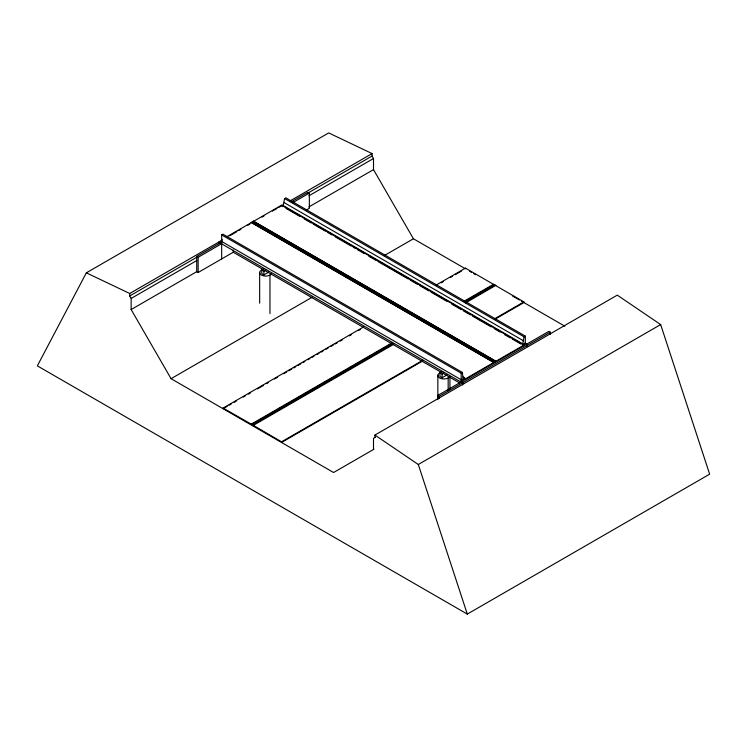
<?xml version="1.0" encoding="UTF-8"?>
<svg xmlns="http://www.w3.org/2000/svg" width="747" height="747" viewBox="0 0 747 747"><rect width="100%" height="100%" fill="white"/><g stroke="black" fill="none" stroke-linecap="round" stroke-linejoin="round"><path stroke-width="1.12" d="M282.973 206.667L284.579 198.571L285.821 197.852L525.328 336.131L525.328 343.293L523.722 344.218L525.328 342.714M522.48 344.937L524.086 336.85L525.328 336.131M464.895 268.49L413.418 238.76L373.5 169.625L373.5 158.513L372.071 156.039L372.071 153.574L328.699 132.91L86.344 272.832L37.35 365.862L467.295 614.09L709.65 474.168L660.656 324.572L617.283 295.14L374.929 435.062L374.929 437.537M227.125 236.575L281.544 205.182L523.899 345.105L523.899 345.758M463.429 378.346L465.456 379.504L465.456 378.85L523.899 345.105M221.672 258.929L221.672 234.894L222.914 234.175L462.421 372.454L462.776 376.115L464.027 377.45L464.027 378.682M86.344 272.832L129.717 293.496L222.625 239.862M229.693 235.781L234.278 233.129M234.857 232.793L236.864 231.635M238.779 230.534L240.87 229.32M247.864 225.286L249.89 224.119M262.001 217.125L264.027 215.958M272.366 211.14L276.96 208.488M278.967 207.33L283.393 204.771M290.275 200.794L372.071 153.574M459.62 382.931L233.251 252.243L198.151 272.506L196.722 271.684L196.722 256.454L220.244 242.878L220.244 241.234L221.672 242.056M291.255 201.877L307.923 192.259L309.351 193.081L309.351 208.31L306.41 210.01M373.976 449.199L333.582 472.515L171.063 378.682L131.145 309.547L131.145 298.436L129.717 295.961L196.368 257.491M307.447 193.352L372.071 156.039M196.722 256.454L198.151 257.285L221.672 243.699L218.824 242.056L218.824 243.699M292.684 202.698L309.351 193.081M131.145 298.436L196.778 260.535M308.875 195.826L373.5 158.513M131.145 309.547L196.778 271.647M308.875 206.938L373.5 169.625M268.659 272.132L263.906 274.877L261.767 273.645L261.767 269.938L263.663 268.836M261.767 269.938L263.906 271.17L265.811 270.078M171.063 378.682L312.433 297.063M384.135 255.67L413.418 238.76M227.135 406.396L223.101 408.73L223.101 408.067L363.462 327.027M436.164 285.055L465.456 268.145L523.899 301.891L523.899 302.554L494.617 319.455M229.152 405.229L231.178 404.062M234.203 402.316L236.22 401.148M243.289 397.068L245.315 395.901M248.34 394.155L250.366 392.987M257.435 388.907L263.486 385.405M266.52 383.659L268.537 382.492M274.597 378.99L277.623 377.244M283.683 373.752L286.717 371.997M288.734 370.829L291.769 369.083M293.786 367.916L295.803 366.749M297.82 365.582L300.854 363.836M302.871 362.668L304.888 361.501M307.923 359.755L309.94 358.588M311.957 357.421L313.983 356.254M317.008 354.508L319.025 353.34M321.051 352.173L323.068 351.006M326.094 349.26L328.12 348.093M331.145 346.347L333.171 345.179M335.188 344.012L337.205 342.845M340.24 341.099L342.257 339.932M349.325 335.851L351.342 334.684M358.411 330.604L360.428 329.436M441.216 282.796L443.232 281.628M450.301 277.548L452.327 276.381M455.353 274.635L461.413 271.133M391.615 343.05L251.253 424.165L251.963 424.492L392.334 343.452L251.963 424.492M463.317 301.648L493.608 284.243M465.036 301.48L494.318 284.57L465.036 301.555M223.101 408.067L252.318 424.782L392.689 343.741M465.39 301.76L494.682 284.859M393.043 343.863L252.682 424.903M465.745 301.975L495.037 284.981L495.747 285.475M393.753 344.283L253.392 425.323M465.456 302.974L495.747 285.401M422.923 360.857L281.544 442.476L281.544 441.813L422.923 360.194M494.617 318.801L523.899 301.891M446.865 375.013L442.112 377.758L439.974 376.525L439.974 372.818L441.869 371.726M439.974 372.818L442.112 374.051L444.007 372.958M221.672 234.894L461.179 373.173L462.421 372.454M464.774 378.253L461.179 380.335L462.598 381.157L548.849 331.36L550.278 332.182L550.278 334.357M437.649 398.823L437.649 395.555L461.179 381.978L464.027 383.622M437.649 395.555L439.077 396.377L550.278 332.182M375.517 437.191L373.5 438.358L373.5 449.47M374.929 435.062L418.301 464.494L660.656 324.572M253.392 221.196L495.747 361.203L253.392 221.196L252.682 221.682L495.037 361.529M469.48 271.133L471.497 272.3M473.514 273.458L475.531 274.625M512.339 295.877L514.366 297.045M514.832 297.315L519.408 299.958M521.425 301.125L564.835 326.187M284.579 198.571L524.086 336.85M284.224 202.652L523.722 340.931M525.328 343.293L526.756 344.115L526.756 345.758L528.176 346.589M282.973 205.425L522.48 343.704M286.008 208.413L288.025 209.58M288.613 209.916L293.076 212.493M293.664 212.839L299.724 216.331M304.197 218.918L308.81 221.579M309.249 221.831L311.266 222.998M313.292 224.165L317.905 226.827M318.343 227.079L322.947 229.74M323.395 230.001L325.421 231.168M327.438 232.336L332.041 234.988M335.067 236.743L338.55 238.751M339.11 239.068L341.127 240.235M341.584 240.506L347.654 243.998M348.195 244.316L351.221 246.071M353.247 247.229L355.264 248.396M357.281 249.563L361.8 252.169M362.332 252.477L364.349 253.644M368.869 256.258L370.895 257.426M371.418 257.724L375.946 260.339M377.963 261.506L379.99 262.673M380.512 262.972L385.041 265.587M385.555 265.885L391.615 269.387M392.11 269.676L394.136 270.844M394.649 271.133L400.709 274.635M401.214 274.924L403.231 276.091M403.735 276.381L405.752 277.548M406.265 277.847L408.282 279.014M410.308 280.181L414.846 282.796M415.36 283.094L417.377 284.262M419.403 285.429L423.932 288.043M424.455 288.342L428.983 290.957M431 292.124L433.017 293.291M433.549 293.599L438.069 296.204M438.601 296.512L444.661 300.014M445.137 300.285L447.154 301.452M451.739 304.094L453.756 305.262M454.223 305.532L456.249 306.7M456.79 307.017L458.807 308.184M459.274 308.446L461.291 309.613M463.317 310.78L467.911 313.432M468.36 313.693L470.386 314.861M472.403 316.028L477.006 318.68M477.454 318.941L483.514 322.443M484.075 322.769L486.101 323.937M486.54 324.189L491.152 326.85M494.178 328.605L497.651 330.604M498.221 330.94L500.247 332.107M504.72 334.684L506.737 335.851M507.316 336.187L510.35 337.933M512.367 339.101L515.822 341.099M516.41 341.435L520.874 344.012M252.318 221.887L494.682 361.809M462.421 377.104L465.456 378.85M221.672 241.477L461.179 379.756L462.776 378.832L462.776 379.401M221.672 243.867L461.179 382.147L461.179 373.173M252.318 424.782L281.544 441.813M418.301 464.494L467.295 614.09M494.318 361.94L251.963 222.102M465.456 268.145L465.456 268.808M462.598 381.157L462.598 384.976M449.927 376.413L449.927 389.187M448.163 377.963L448.163 390.746M442.112 374.051L442.112 377.758M439.077 396.377L439.077 398.553M437.854 375.246L437.854 399.645M281.544 205.182L281.544 205.836M269.966 275.083L269.966 313.563M263.906 271.17L263.906 274.877M259.657 272.366L259.657 303.179M233.251 249.974L233.251 252.243M198.151 257.285L198.151 272.506M129.717 293.496L129.717 295.961M449.554 376.712A6.051 3.492 0 0 1 439.927 378.131A6.051 3.492 0 0 1 440.991 372.436M271.357 273.832A6.051 3.492 0 0 1 261.413 275.083A6.051 3.492 0 0 1 263.57 269.34M493.608 362.351L251.253 222.429L493.608 362.351"/></g></svg>
